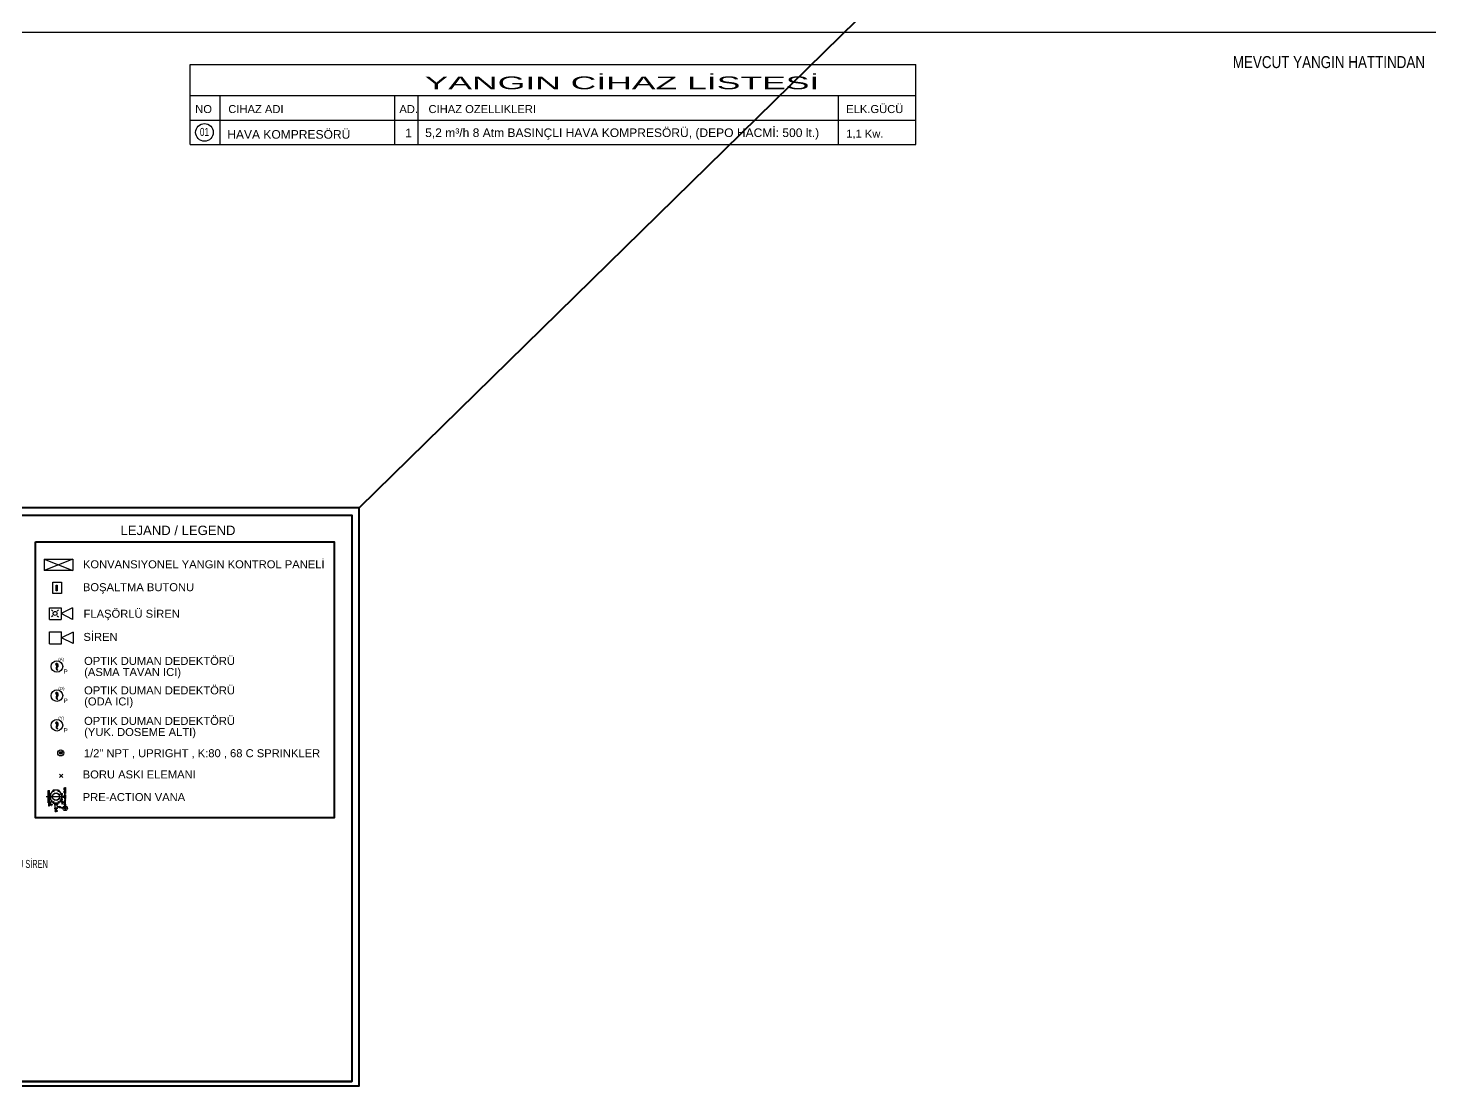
# Model space of a CAD drawing. Header units: centimetres. Extents: x 394264 to 551709, y 50011 to 59011.
# Drawn here: x 526720 to 530224, y 53388 to 56033 of the extents above; entities that cross this region are included whole.
import ezdxf
from ezdxf.enums import TextEntityAlignment as Align

# ---------------------------------------------------------------- set-up
doc = ezdxf.new("R2010")
doc.units = ezdxf.units.CM
for name, color, linetype, lineweight in [('-M-YNGN-ZON3', 6, 'SP', 30), ('0-KRCN-DETAY-YAZI', 71, 'Continuous', 35), ('0-KRCN-DETAY-ÇERÇEVE', 71, 'Continuous', 40), ('0-KRCN-IST-YAZI', 81, 'Continuous', 30), ('0-KRCN-SHT-02CIHAZ', 132, 'Continuous', 25), ('0-KRCN-YNG-CIHAZ', 4, 'Continuous', 30), ('0-KRCN-YNGN-YAZI', 71, 'Continuous', 35)]:
    doc.layers.add(name, color=color, linetype=linetype, lineweight=lineweight)
doc.styles.add('ARIAL', font='arial.ttf', dxfattribs={"width": 0.8, "height": 16})
doc.styles.add('CIZGI', font='tahoma.ttf', dxfattribs={"width": 0.8, "oblique": 20})
doc.styles.add('ROMAND', font='arial.ttf', dxfattribs={"height": 0.5})
doc.styles.get("Standard").update_dxf_attribs({"font": 'arial.ttf'})
doc.styles.add('TROMANT', font='arial.ttf', dxfattribs={"width": 0.8})
doc.styles.add('YAZI', font='arial.ttf', dxfattribs={"width": 0.6, "height": 40})
doc.linetypes.add('SP', pattern='A,2,-0.1,["SP",CIZGI,S=0.14,R=0.2,X=0,Y=-0.07],-0.255', length=2.355)

# ---------------------------------------------------------------- blocks, each defined once
blk = doc.blocks.new('A$C66BCA59E')
at = {"layer": '0-KRCN-YNG-CIHAZ', "linetype": 'Continuous', "lineweight": -3}
for points in [[(2119.9, -389, 0.862666), (2117.9, -392.9, 0.060038), (2118.4, -393.2, -0.465948), (2119.3, -397.2, 0.245703), (2118.5, -402.8, 0.343961), (2122.6, -406, -0.532239), (2121.5, -398.5, 0.578112)], [(2119.9, -461.6, 0.862666), (2117.9, -465.6, 0.060038), (2118.4, -465.8, -0.465948), (2119.3, -469.8, 0.245703), (2118.5, -475.4, 0.343961), (2122.6, -478.7, -0.532239), (2121.5, -471.1, 0.578112)], [(2119.9, -535.7, 0.862666), (2117.9, -539.6, 0.060038), (2118.4, -539.9, -0.465948), (2119.3, -543.9, 0.245703), (2118.5, -549.5, 0.343961), (2122.6, -552.7, -0.532239), (2121.5, -545.2, 0.578112)], [(2133.3, -612.6, 1), (2126.5, -612.6, 1)]]:
    blk.add_hatch(color=31, dxfattribs=at).paths.add_polyline_path(points)
at = {"layer": '0-KRCN-DETAY-ÇERÇEVE'}
blk.add_lwpolyline([(2066.9, -85.1), (2813.3, -85.1), (2813.3, -775.2), (2066.9, -775.2)], close=True, dxfattribs=at)
at = {"layer": '0-KRCN-YNG-CIHAZ', "color": 31, "linetype": 'Continuous', "lineweight": -3}
for p, q in [((2088, -128.2, 0), (2160.1, -128.2, 0)), ((2088, -128.2, 0), (2088, -157, 0)), ((2160.1, -128.2, 0), (2088, -157, 0)), ((2088, -128.2, 0), (2160.1, -157, 0)), ((2160.1, -128.2, 0), (2160.1, -157, 0)), ((2160.1, -157, 0), (2088, -157, 0)), ((2110.2, -213.9, 0), (2110.2, -186, 0)), ((2110.2, -186, 0), (2131.7, -186, 0)), ((2118.2, -207.7, 0), (2118.2, -193.1, 0)), ((2118.2, -193.1, 0), (2120.6, -193.1, 0)), ((2120.6, -207.7, 0), (2118.2, -207.7, 0)), ((2120.6, -193.1, 0), (2120.6, -207.7, 0)), ((2131.7, -186, 0), (2131.7, -213.9, 0)), ((2131.7, -213.9, 0), (2110.2, -213.9, 0)), ((2100.9, -250, 0), (2100.9, -278.8, 0)), ((2101.7, -250, 0), (2130.5, -250, 0)), ((2101.7, -278.8, 0), (2130.5, -278.8, 0)), ((2110.1, -258.3, 0), (2106.9, -255.2, 0)), ((2110.1, -269.6, 0), (2106.9, -272.7, 0)), ((2121.3, -258.3, 0), (2124.5, -255.2, 0)), ((2121.3, -269.6, 0), (2124.5, -272.7, 0)), ((2130.5, -250, 0), (2130.5, -278.8, 0)), ((2159.4, -250, 0), (2130.5, -264.4, 0)), ((2159.4, -278.8, 0), (2130.5, -264.4, 0)), ((2159.4, -250, 0), (2159.4, -278.8, 0)), ((2102, -310, 0), (2131.7, -310, 0)), ((2102, -339.6, 0), (2102, -310, 0)), ((2131.7, -339.6, 0), (2131.7, -310, 0)), ((2160.5, -310.4, 0), (2131.7, -324.8, 0)), ((2160.5, -310.4, 0), (2160.5, -339.2, 0)), ((2102, -339.6, 0), (2131.7, -339.6, 0)), ((2160.5, -339.2, 0), (2131.7, -324.8, 0)), ((2135.1, -665.6), (2126.6, -674.1)), ((2126.6, -665.6), (2135.1, -674.1)), ((2135.9, -721.9), (2093.4, -721.9)), ((2100.8, -745.1), (2100.8, -733.6)), ((2100.8, -733.6), (2102.4, -733.6)), ((2101.2, -706.4), (2101.9, -706.4)), ((2101.9, -733.6), (2101.9, -706.4)), ((2102.4, -737.6), (2107.4, -732.1)), ((2102.4, -739), (2108.1, -732.8)), ((2102.4, -733.6), (2102.4, -745.1)), ((2124.6, -705.8), (2111.5, -705.8)), ((2127.4, -733.6), (2129.8, -734.3)), ((2128.7, -732.2), (2130.3, -732.6)), ((2129.7, -734.9), (2130.4, -732.2)), ((2130.1, -735), (2129.7, -734.9)), ((2129.9, -733.9), (2130.4, -734.1)), ((2129.9, -734.1), (2130.4, -734.2)), ((2130.9, -732.4), (2130.1, -735)), ((2130.2, -732.9), (2130.7, -733)), ((2130.2, -733), (2130.7, -733.2)), ((2130.2, -734.6), (2131.7, -735)), ((2130.3, -734.5), (2131.8, -734.9)), ((2130.4, -732.2), (2130.9, -732.4)), ((2130.8, -732.6), (2132.3, -733)), ((2130.8, -732.8), (2132.3, -733.2)), ((2131.3, -720.7), (2131.3, -723.2)), ((2131.3, -720.7), (2131.8, -720.7)), ((2131.8, -723.2), (2131.3, -723.2)), ((2131.6, -735.4), (2132.4, -732.8)), ((2132.1, -735.6), (2131.6, -735.4)), ((2131.8, -720.7), (2131.8, -723.2)), ((2131.8, -720.7), (2131.8, -723.2)), ((2133, -720.7), (2131.8, -720.7)), ((2133, -721.4), (2131.8, -721.4)), ((2133, -722.5), (2131.8, -722.5)), ((2133, -723.2), (2131.8, -723.2)), ((2131.8, -734.6), (2132.3, -734.8)), ((2131.9, -734.5), (2132.4, -734.6)), ((2132.8, -732.9), (2132.1, -735.6)), ((2132.1, -733.6), (2132.6, -733.7)), ((2132.2, -733.4), (2132.7, -733.6)), ((2132.3, -735), (2134.3, -735.6)), ((2132.4, -732.8), (2132.8, -732.9)), ((2132.7, -733.3), (2134.7, -733.9)), ((2134.6, -720.3), (2133, -720.3)), ((2133, -723.5), (2133, -720.3)), ((2133, -723.2), (2133, -720.7)), ((2134.6, -721.2), (2133, -721.2)), ((2134.6, -722.7), (2133, -722.7)), ((2133, -723.5), (2134.6, -723.5)), ((2134.3, -735.8), (2134.3, -735.6)), ((2134.4, -735.6), (2138.8, -736.9)), ((2134.6, -723.5), (2134.6, -720.3)), ((2135.8, -720.7), (2134.6, -720.7)), ((2135.8, -721.4), (2134.6, -721.4)), ((2135.8, -722.5), (2134.6, -722.5)), ((2135.8, -723.2), (2134.6, -723.2)), ((2134.9, -733.9), (2139.3, -735.2)), ((2135.8, -723.2), (2135.8, -720.7)), ((2135.8, -720.7), (2136.5, -720.7)), ((2135.8, -723.2), (2136.5, -723.2)), ((2135.9, -720.7), (2135.9, -723.2)), ((2136, -720.7), (2136, -723.2)), ((2136.2, -720.7), (2136.2, -723.2)), ((2136.3, -720.7), (2136.3, -723.2)), ((2136.5, -720.7), (2136.5, -723.2)), ((2139.2, -720.3), (2137.6, -720.3)), ((2137.6, -723.6), (2137.6, -720.3)), ((2139.2, -723.6), (2137.6, -723.6)), ((2139.4, -734.9), (2138.8, -736.9)), ((2139.6, -702.6), (2139.2, -702.6)), ((2139.2, -702.7), (2139.2, -702.6)), ((2139.6, -702.7), (2139.2, -702.7)), ((2139.6, -710), (2139.2, -710)), ((2139.2, -710), (2139.2, -710.1)), ((2139.6, -710.1), (2139.2, -710.1)), ((2142.4, -719.2), (2139.2, -719.2)), ((2139.2, -725.2), (2139.2, -719.2)), ((2142.4, -719.4), (2139.2, -719.4)), ((2142.4, -725), (2139.2, -725)), ((2142.4, -725.2), (2139.2, -725.2)), ((2139.4, -734.9), (2140.1, -735.1)), ((2140.1, -726.6), (2140.1, -725.2)), ((2140.1, -727.6), (2140.1, -727.1)), ((2140.1, -729.8), (2140.1, -729.4)), ((2140.1, -736), (2140.1, -730.3)), ((2141.3, -725.2), (2140.3, -725.2)), ((2141.3, -726.6), (2140.3, -726.6)), ((2140.4, -713.7), (2141.3, -713.7)), ((2140.4, -717.7), (2140.4, -713.7)), ((2140.4, -719.2), (2140.4, -718.2)), ((2141.3, -718.2), (2140.4, -718.2)), ((2140.8, -719.4), (2140.8, -731.2)), ((2140.8, -744.6), (2140.8, -725.2)), ((2140.8, -728.6), (2140.8, -727.4)), ((2140.8, -729.8), (2140.8, -731)), ((2141.3, -717.7), (2141.3, -713.7)), ((2141.3, -719.2), (2141.3, -718.2)), ((2141.5, -726.6), (2141.5, -725.2)), ((2141.5, -727.6), (2141.5, -727.1)), ((2141.6, -729.8), (2141.6, -729.3)), ((2141.6, -736.4), (2141.6, -730.3)), ((2142.4, -725), (2142.4, -719.2)), ((2142.4, -725.2), (2142.4, -724.9)), ((2099.7, -742.1), (2100.4, -741)), ((2100.4, -742.6), (2099.7, -742.1)), ((2102.4, -745.1), (2100.8, -745.1)), ((2103.9, -737.9), (2102.4, -742.2)), ((2102.9, -740.6), (2107.3, -742.3)), ((2103.7, -737.6), (2103, -737)), ((2103.7, -737.6), (2103, -737)), ((2103.8, -737.5), (2103.1, -736.8)), ((2103.8, -737.5), (2103.1, -736.8)), ((2103.9, -737.4), (2103.2, -736.7)), ((2104, -737.3), (2103.2, -736.7)), ((2103.2, -740), (2107.5, -741.7)), ((2104.1, -737.2), (2103.3, -736.6)), ((2104.1, -737.2), (2103.3, -736.6)), ((2103.7, -737.6), (2103.9, -737.9)), ((2108, -740.4), (2106.8, -743.5)), ((2108.3, -740.8), (2107.3, -743.5)), ((2107.5, -741.7), (2107.3, -742.3)), ((2124.6, -738.1), (2111.5, -738.1)), ((2112, -738.1), (2124.2, -738.1)), ((2114.4, -740.8), (2114.4, -741.9)), ((2114.4, -740.8), (2121.8, -740.8)), ((2121.8, -741.9), (2114.4, -741.9)), ((2114.9, -740.8), (2114.9, -738.1)), ((2121.3, -738.1), (2114.9, -738.1)), ((2121.3, -738.1), (2114.9, -738.1)), ((2121.3, -738.4), (2114.9, -738.4)), ((2121.3, -738.7), (2114.9, -738.7)), ((2121.3, -739), (2114.9, -739)), ((2121.3, -739.3), (2114.9, -739.3)), ((2121.3, -739.7), (2114.9, -739.7)), ((2121.3, -740), (2114.9, -740)), ((2121.3, -740.3), (2114.9, -740.3)), ((2121.3, -740.5), (2114.9, -740.5)), ((2121.3, -740.8), (2114.9, -740.8)), ((2115.7, -758.5), (2115, -758.5)), ((2115.1, -742), (2115.1, -741.9)), ((2121, -741.9), (2115.1, -741.9)), ((2121.2, -757.3), (2115.1, -757.3)), ((2115.1, -758.2), (2115.8, -758.1)), ((2115.3, -751.9), (2115.3, -750.7)), ((2121, -750.7), (2115.3, -750.7)), ((2121, -750.8), (2115.3, -750.8)), ((2121, -750.9), (2115.3, -750.9)), ((2121, -751), (2115.3, -751)), ((2121, -751.2), (2115.3, -751.2)), ((2115.3, -751.6), (2115.3, -752.2)), ((2121, -752.2), (2115.3, -752.2)), ((2116.1, -752.8), (2116.1, -752.2)), ((2120.2, -752.2), (2116.1, -752.2)), ((2116.7, -752.8), (2116.1, -752.8)), ((2116.2, -741.9), (2116.2, -740.8)), ((2116.7, -752.8), (2119.6, -752.8)), ((2116.7, -758.2), (2117.7, -758.2)), ((2116.9, -752.2), (2116.9, -752.8)), ((2117, -754.7), (2117.1, -752.8)), ((2119.2, -754), (2117, -754)), ((2119.3, -754.7), (2117, -754.7)), ((2119.2, -752.8), (2117.1, -752.8)), ((2119.2, -753.1), (2117.1, -753.1)), ((2119.2, -753.2), (2117.1, -753.2)), ((2119.2, -753.3), (2117.1, -753.3)), ((2119.2, -753.4), (2117.1, -753.4)), ((2119.2, -753.5), (2117.1, -753.5)), ((2119.2, -753.6), (2117.1, -753.6)), ((2117.2, -752.2), (2117.2, -752.8)), ((2117.7, -757.3), (2117.7, -754.7)), ((2117.8, -741.9), (2117.8, -740.8)), ((2117.9, -752.2), (2117.9, -752.8)), ((2118.2, -752.2), (2118.2, -752.8)), ((2118.4, -741.9), (2118.4, -740.8)), ((2119.3, -752.8), (2118.4, -752.8)), ((2118.6, -757.3), (2118.6, -754.7)), ((2118.7, -758.2), (2119.7, -758.2)), ((2119.2, -752.2), (2119.2, -752.8)), ((2119.3, -754.7), (2119.2, -752.8)), ((2119.5, -752.2), (2119.5, -752.8)), ((2119.6, -752.8), (2120.2, -752.8)), ((2119.8, -741.9), (2119.8, -740.8)), ((2120.2, -752.8), (2120.2, -752.2)), ((2121.2, -758.2), (2120.6, -758.2)), ((2121, -742), (2121, -741.9)), ((2121, -750.7), (2121, -751.6)), ((2121, -751.6), (2121, -752.2)), ((2121.3, -738.1), (2121.3, -740.8)), ((2121.3, -745.3), (2125.8, -746.6)), ((2121.3, -747.2), (2125.4, -748.3)), ((2121.8, -740.8), (2121.8, -741.9)), ((2125.2, -748.9), (2125.9, -746.2)), ((2125.7, -749), (2125.2, -748.9)), ((2125.4, -748.1), (2125.9, -748.2)), ((2125.5, -747.9), (2125.9, -748.1)), ((2126.4, -746.4), (2125.7, -749)), ((2125.7, -747), (2126.2, -747.1)), ((2125.8, -746.9), (2126.2, -747)), ((2125.8, -748.4), (2127.3, -748.9)), ((2125.8, -748.6), (2127.3, -749)), ((2125.9, -746.2), (2126.4, -746.4)), ((2126.3, -746.7), (2127.8, -747.2)), ((2126.4, -746.6), (2127.8, -747)), ((2127.2, -749.4), (2127.9, -746.8)), ((2127.6, -749.5), (2127.2, -749.4)), ((2127.4, -748.5), (2127.9, -748.6)), ((2127.4, -748.6), (2127.9, -748.7)), ((2128.4, -746.9), (2127.6, -749.5)), ((2127.7, -747.4), (2128.2, -747.6)), ((2127.7, -747.6), (2128.2, -747.7)), ((2127.8, -749), (2134.5, -750.9)), ((2127.9, -746.8), (2128.4, -746.9)), ((2128.3, -747.3), (2134.9, -749.2)), ((2133.7, -737.2), (2132.7, -738.1)), ((2132.7, -738.1), (2132.7, -740.4)), ((2133, -740.4), (2132.7, -740.4)), ((2133.7, -737.4), (2133, -738.1)), ((2133, -738.1), (2133, -740.4)), ((2134.3, -737.1), (2135.2, -737.1)), ((2135, -748.8), (2134.4, -751.5)), ((2135.2, -751.6), (2134.4, -751.5)), ((2135, -748.8), (2135.5, -748.9)), ((2135.2, -737.1), (2135.2, -735.9)), ((2138.6, -738.8), (2137.6, -739.7)), ((2137.6, -739.7), (2137.6, -742)), ((2137.9, -742), (2137.6, -742)), ((2138.6, -739), (2137.9, -739.7)), ((2137.9, -739.7), (2137.9, -742)), ((2138.8, -736.9), (2138.8, -737)), ((2138.8, -737), (2140, -737.4)), ((2139.2, -737.3), (2140.1, -737.3)), ((2139.2, -739.1), (2140.1, -739.1)), ((2139.5, -749.6), (2139.5, -745.3)), ((2139.9, -743.2), (2140.1, -743.5)), ((2140.1, -736.3), (2140.1, -736)), ((2140.1, -737.9), (2140.1, -736.4)), ((2140.1, -741), (2140.1, -737.9)), ((2140.1, -741), (2140.1, -741)), ((2140.1, -742.6), (2140.1, -741.6)), ((2140.1, -745.2), (2140.1, -743.5)), ((2140.1, -745.2), (2140.1, -743.8)), ((2140.9, -750.9), (2140.9, -757.6)), ((2141.6, -737.9), (2141.6, -736.5)), ((2141.6, -741), (2141.6, -737.9)), ((2141.6, -742.6), (2141.6, -741.6)), ((2141.8, -743.2), (2141.6, -743.5)), ((2141.6, -745.2), (2141.6, -743.5)), ((2142.3, -749.6), (2142.3, -745.3))]:
    blk.add_line(p, q, dxfattribs=at)
for points in [[(2139.2, -700.2), (2139.2, -705.1), (2138.8, -705.1), (2138.8, -700.2)], [(2142, -699), (2142, -706.4), (2139.7, -706.4), (2139.7, -699)], [(2100.8, -733.2), (2100.8, -745.5), (2100.4, -745.5), (2100.4, -733.2)], [(2132.5, -732.2), (2131.5, -736), (2130, -735.6), (2131, -731.8)], [(2134.3, -723.5), (2134.3, -723.8), (2133.2, -723.8), (2133.2, -723.5)], [(2134.3, -735.8), (2134.3, -737.6), (2133.8, -737.6), (2133.8, -735.8)], [(2137.6, -720.3), (2137.6, -723.6), (2136.5, -723.6), (2136.5, -720.3)], [(2139.2, -707.6), (2139.2, -712.5), (2138.8, -712.5), (2138.8, -707.6)], [(2139.7, -702.1), (2139.7, -703.3), (2139.6, -703.3), (2139.6, -702.1)], [(2139.7, -709.5), (2139.7, -710.6), (2139.6, -710.6), (2139.6, -709.5)], [(2142, -706.4), (2142, -713.7), (2139.7, -713.7), (2139.7, -706.4)], [(2140.8, -729.8), (2142, -729.1), (2142, -727.8), (2140.8, -727.1), (2139.7, -727.8), (2139.7, -729.1)], [(2141.7, -717.7), (2141.7, -718.2), (2139.9, -718.2), (2139.9, -717.7)], [(2141.7, -726.6), (2141.7, -727.1), (2139.9, -727.1), (2139.9, -726.6)], [(2141.7, -729.8), (2141.7, -730.3), (2139.9, -730.3), (2139.9, -729.8)], [(2128.1, -746.2), (2127, -750), (2125.5, -749.6), (2126.6, -745.8)], [(2133.8, -735.9), (2133.8, -737.4), (2133.7, -737.4), (2133.7, -735.9)], [(2138.7, -737.5), (2138.7, -739), (2138.6, -739), (2138.6, -737.5)], [(2139.2, -737.3), (2139.2, -739.1), (2138.7, -739.1), (2138.7, -737.3)], [(2139, -750.9), (2140, -752.5), (2141.8, -752.5), (2142.7, -750.9), (2141.8, -749.3), (2140, -749.3)], [(2141.9, -739.4), (2141.9, -739.9), (2139.7, -739.9), (2139.7, -739.4)], [(2141.9, -741), (2141.9, -741.6), (2139.7, -741.6), (2139.7, -741)], [(2140.1, -751.3), (2140.9, -751.8), (2141.7, -751.3), (2141.7, -750.4), (2140.9, -749.9), (2140.1, -750.4)]]:
    blk.add_lwpolyline(points, close=True, dxfattribs=at)
for points in [[(2100.8, -737.5), (2098.3, -737.5), (2098.3, -706.4), (2101.2, -706.4), (2101.2, -733.6)], [(2139.9, -743.2), (2139.7, -743.2), (2139.7, -742.6), (2141.9, -742.6), (2141.9, -743.2), (2141.8, -743.2)]]:
    blk.add_lwpolyline(points, dxfattribs=at)
for centre, radius in [((2115.7, -264, 0), 4.98), ((2120.3, -396.7), 14.4), ((2120.3, -469.3), 14.4), ((2120.3, -543.4), 14.4), ((2129.9, -612.6), 7.59), ((2129.9, -612.6), 3.39), ((2104.7, -715.7), 1.1), ((2104.7, -728.1), 1.1), ((2118.1, -721.9), 9.3), ((2118.1, -721.9), 8.55), ((2112.1, -708), 1.1), ((2112.1, -735.4), 1.1), ((2123.9, -708), 1.1), ((2123.9, -735.4), 1.1), ((2131.1, -715.7), 1.1), ((2131.1, -728.1), 1.1), ((2140.9, -750.9), 5.74), ((2140.9, -750.9), 1.86), ((2140.9, -750.9), 0.804)]:
    blk.add_circle(centre, radius, dxfattribs=at)
for centre, radius, start, end in [((2119.2, -391.1), 2.24, 71.9224, 248.7986), ((2124.2, -400.8), 6.07, 143.999, 199.2162), ((2117.2, -395.6), 2.7, 323.2325, 63.1648), ((2122.6, -401.7), 4.26, 193.7825, 269.7074), ((2117.9, -394.2), 5.56, 309.4408, 69.5717), ((2124.6, -401.8), 4.6, 132.5554, 244.65), ((2119.2, -463.7), 2.24, 71.9224, 248.7986), ((2124.2, -473.4), 6.07, 143.999, 199.2162), ((2117.2, -468.2), 2.7, 323.2325, 63.1648), ((2122.6, -474.4), 4.26, 193.7825, 269.7074), ((2117.9, -466.8), 5.56, 309.4408, 69.5717), ((2124.6, -474.5), 4.6, 132.5554, 244.65), ((2119.2, -537.8), 2.24, 71.9224, 248.7986), ((2124.2, -547.5), 6.07, 143.999, 199.2162), ((2117.2, -542.3), 2.7, 323.2325, 63.1648), ((2122.6, -548.5), 4.26, 193.7825, 269.7074), ((2117.9, -540.9), 5.56, 309.4408, 69.5717), ((2124.6, -548.6), 4.6, 132.5554, 244.65), ((2118.1, -721.9), 17.5, 152.931, 157.9726), ((2096.3, -721.9), 8.63, 310.6562, 49.3438), ((2118.1, -721.9), 17.5, 202.0274, 207.069), ((2101.6, -705.4), 8.63, 276.4829, 353.5171), ((2101.6, -738.5), 8.63, 6.4829, 83.5171), ((2118.1, -721.9), 17.5, 112.0274, 117.069), ((2118.1, -721.9), 17.5, 62.931, 67.9726), ((2134.6, -705.4), 8.63, 186.4829, 263.5171), ((2134.6, -738.5), 8.63, 96.4829, 173.5171), ((2139.9, -721.9), 8.63, 130.6562, 229.3438), ((2118.1, -721.9), 17.5, 22.0274, 27.069), ((2118.1, -721.9), 17.5, 332.931, 337.9726), ((2135, -734.9), 1.03, 42.2001, 286.8825), ((2135, -734.9), 0.958, 50.2656, 279.065), ((2107, -743.3), 0.358, 233.0909, 313.326), ((2108, -740.8), 0.358, 4.1938, 84.5401), ((2118.1, -721.9), 17.5, 242.931, 247.9726), ((2114.9, -741.3), 0.763, 136.3972, 223.6028), ((2115.2, -757.8), 0.46, 107.3573, 252.6427), ((2142.9, -746.7), 28, 172.8336, 188.2715), ((2114.6, -742.6), 0.793, 314.2649, 52.318), ((2116.2, -758.2), 0.443, 172.0072, 7.9928), ((2116.4, -752.5), 0.424, 136.3972, 223.6028), ((2118.2, -758.2), 0.483, 177.2034, 2.7966), ((2120.2, -758.3), 0.443, 172.0072, 7.9928), ((2119.9, -752.5), 0.424, 316.3972, 43.6028), ((2121.6, -742.6), 0.793, 134.2649, 232.318), ((2093.4, -746.7), 28, 351.7285, 7.1664), ((2121.1, -757.8), 0.46, 287.3573, 72.6427), ((2121.2, -741.3), 0.763, 316.3972, 43.6028), ((2118.1, -721.9), 17.5, 292.0274, 297.069), ((2140.8, -736.9), 0.96, 326.6833, 220.083), ((2140.8, -736.9), 0.9, 333.0479, 215.2991)]:
    blk.add_arc(centre, radius, start, end, dxfattribs=at)
at = {"layer": '0-KRCN-DETAY-YAZI', "style": 'ARIAL'}
blk.add_text('LEJAND / LEGEND', height=23.432, dxfattribs=at).set_placement((2279.2, -68, 0))
at = {"layer": '0-KRCN-DETAY-YAZI', "ltscale": 15, "style": 'ARIAL'}
for s, p in [('KONVANSIYONEL YANGIN KONTROL PANELİ', (2185.3, -151.1, 0)), ('BOŞALTMA BUTONU', (2185.3, -208.3, 0)), ('FLAŞÖRLÜ SİREN', (2186.9, -274.7, 0)), ('SİREN', (2186.6, -332.6, 0)), ('OPTIK DUMAN DEDEKTÖRÜ ', (2188.2, -392.6)), ('(ASMA TAVAN ICI)', (2188.4, -420.3)), ('OPTIK DUMAN DEDEKTÖRÜ ', (2188.2, -466.2)), ('(ODA ICI)', (2188.4, -493.9)), ('OPTIK DUMAN DEDEKTÖRÜ ', (2188.2, -542.5)), ('(YUK. DOSEME ALTI)', (2188.4, -570.3)), ('1/2" NPT , UPRIGHT , K:80 , 68 C SPRINKLER', (2187.6, -623.3)), ('BORU ASKI ELEMANI', (2184.8, -676.3)), ('PRE-ACTION VANA', (2184.7, -732.9))]:
    blk.add_text(s, height=20, dxfattribs=at).set_placement(p)
at = {"layer": '0-KRCN-DETAY-YAZI', "style": 'ROMAND', "width": 0.6}
blk.add_text('FLAŞÖRLÜ SİREN', height=20, dxfattribs=at).set_placement((1939.7, -900))
at = {"layer": '0-KRCN-YNG-CIHAZ', "color": 31, "linetype": 'Continuous', "lineweight": -3}
for s, height, p in [('(A)', 7.63, (2123.8, -382.4)), ('P', 10.9, (2137.1, -414.8)), ('(O)', 7.63, (2123.8, -455.1)), ('P', 10.9, (2137.1, -487.5)), ('(Y)', 7.63, (2123.8, -529.1)), ('P', 10.9, (2137.1, -561.5))]:
    blk.add_text(s, height=height, dxfattribs=at).set_placement(p)

msp = doc.modelspace()

# ---------------------------------------------------------------- linework, layer by layer
at = {"layer": '0-KRCN-DETAY-ÇERÇEVE'}
for p, q in [((528833, 56093.2), (527547.4, 54833.3, -2010.9)), ((524690, 53399.8, -2010.9), (527529.3, 53399.8, -2010.9))]:
    msp.add_line(p, q, dxfattribs=at)
at = {"layer": '0-KRCN-DETAY-ÇERÇEVE', "elevation": -2010.9}
for points in [[(527547.4, 54833.3), (524671.9, 54833.3), (524671.9, 53388.3), (527547.4, 53388.3)], [(524690, 53399.8), (524690, 54815.2), (527529.3, 54815.2), (527529.3, 53399.8)], [(524690, 53399.8), (527529.3, 53399.8)]]:
    msp.add_lwpolyline(points, close=True, dxfattribs=at)
at = {"layer": '0-KRCN-IST-YAZI'}
for p, q in [((527125.2, 55941.1), (528939.1, 55941.1)), ((527125.2, 55741.1), (527125.2, 55941.1)), ((528939.1, 55741.1), (528939.1, 55941.1)), ((527125.2, 55864.2), (528939.1, 55864.2)), ((527200.3, 55741.1), (527200.3, 55864.2)), ((527636.8, 55741.1), (527636.8, 55864.2)), ((527695.2, 55741.1), (527695.2, 55864.2)), ((528745.5, 55741.1), (528745.5, 55864.2)), ((527125.2, 55802.6), (528939.1, 55802.6)), ((527125.2, 55802.6), (528939.1, 55802.6)), ((527125.2, 55741.1), (528939.1, 55741.1))]:
    msp.add_line(p, q, dxfattribs=at)
msp.add_circle((527161, 55771.8), 22.1, dxfattribs=at)
at = {"layer": '0-KRCN-SHT-02CIHAZ', "color": 8}
msp.add_line((536090.4, 56021.3), (519964.1, 56021.3), dxfattribs=at)

# ---------------------------------------------------------------- block references
at = {"layer": '-M-YNGN-ZON3'}
msp.add_blockref('A$C66BCA59E', (524671.9, 54833.3, -2010.9), dxfattribs=at)

# ---------------------------------------------------------------- texts
at = {"layer": '0-KRCN-IST-YAZI', "style": 'TROMANT', "width": 2}
msp.add_text('YANGIN CİHAZ LİSTESİ', height=31.777, dxfattribs=at).set_placement((527711.2, 55879.6))
at = {"layer": '0-KRCN-IST-YAZI', "style": 'TROMANT'}
for s, height, p in [('NO', 20, (527137.9, 55820)), ('CIHAZ ADI', 20, (527220.5, 55820)), ('AD.', 20, (527648.1, 55820)), ('CIHAZ OZELLIKLERI', 20, (527720.9, 55820)), ('ELK.GÜCÜ', 20, (528764.9, 55820)), ('5,2 m³/h 8 Atm BASINÇLI HAVA KOMPRESÖRÜ, (DEPO HACMİ: 500 lt.)', 21.538, (527712.6, 55760.1)), ('HAVA KOMPRESÖRÜ', 21.538, (527217.9, 55755.9)), ('1', 21.5, (527662.6, 55759.6)), ('1,1 Kw.', 20, (528764.9, 55758.5))]:
    msp.add_text(s, height=height, dxfattribs=at).set_placement(p)
at = {"layer": '0-KRCN-IST-YAZI', "style": 'TROMANT', "width": 0.75}
msp.add_text('01', height=20, dxfattribs=at).set_placement((527161, 55773), align=Align.MIDDLE)
at = {"layer": '0-KRCN-YNGN-YAZI', "color": 61, "style": 'YAZI', "width": 0.8}
msp.add_text('MEVCUT YANGIN HATTINDAN ', height=30, dxfattribs=at).set_placement((529731.1, 55932.4))

doc.saveas('drawing.dxf')
